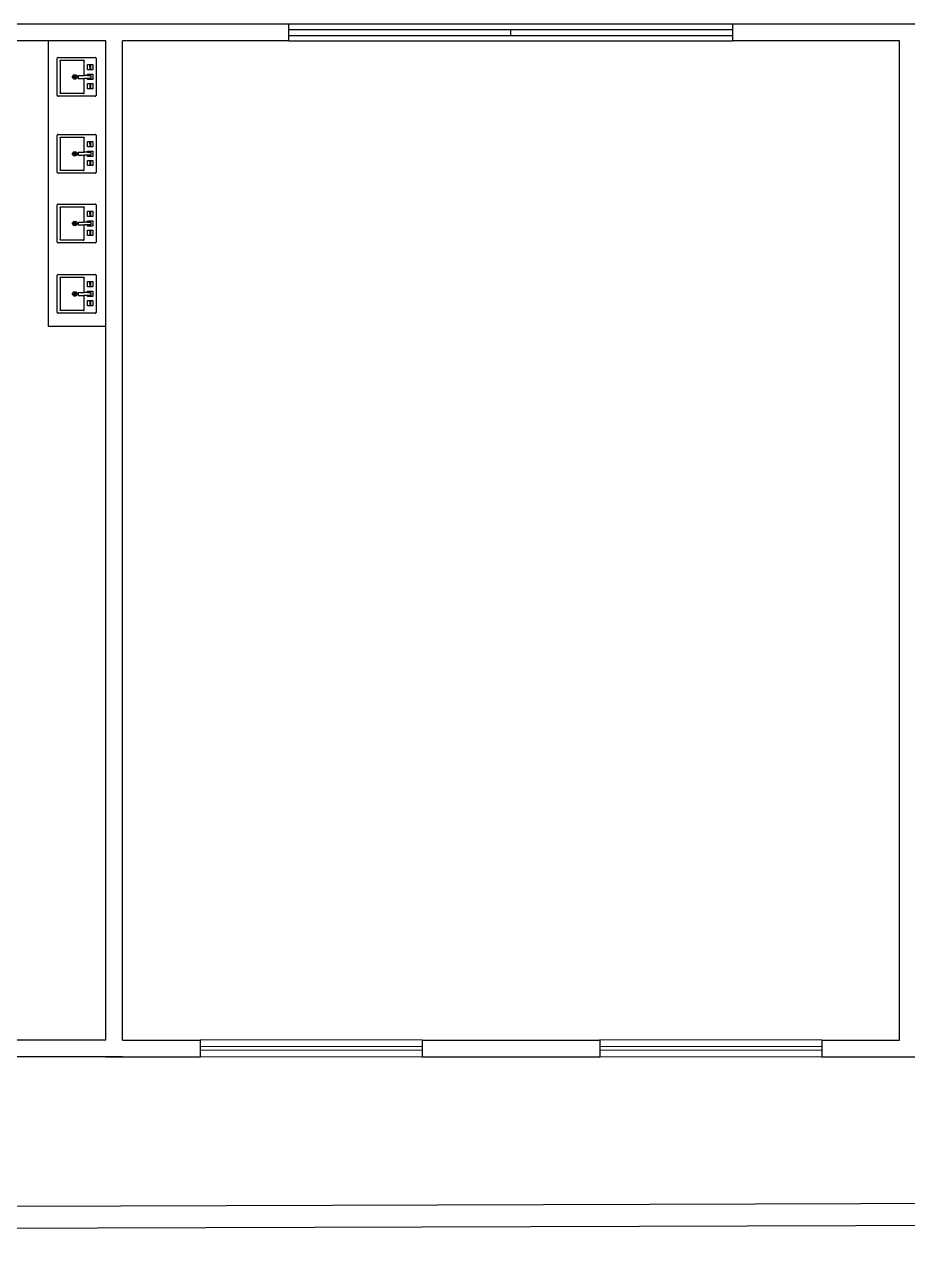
# Model space of a CAD drawing. Header units: centimetres. Extents: x 0 to 1084401, y -139216 to 99734.
# Drawn here: x 1053075 to 1053871, y 9713 to 10807 of the extents above; entities that cross this region are included whole.
import ezdxf

# ---------------------------------------------------------------- set-up
doc = ezdxf.new("R2010")
doc.units = ezdxf.units.CM
doc.header["$LTSCALE"] = 4
for name, color, linetype in [('0.1', 1, 'Continuous'), ('0.2', 2, 'Continuous'), ('0.6', 6, 'Continuous')]:
    doc.layers.add(name, color=color, linetype=linetype)

msp = doc.modelspace()

# ---------------------------------------------------------------- linework, layer by layer
at = {"layer": '0.1'}
for p, q in [((1053713.259, 10807.013), (1053313.259, 10807.013)), ((1053313.259, 10792.013), (1053713.259, 10792.013)), ((1053104.462, 10776.553), (1053104.434, 10776.349)), ((1053104.434, 10742.924), (1053104.434, 10776.349)), ((1053104.546, 10776.743), (1053104.462, 10776.553)), ((1053104.68, 10776.906), (1053104.546, 10776.743)), ((1053104.854, 10777.031), (1053104.68, 10776.906)), ((1053105.056, 10777.11), (1053104.854, 10777.031)), ((1053105.274, 10777.137), (1053105.056, 10777.11)), ((1053105.274, 10777.137), (1053138.594, 10777.137)), ((1053107.42, 10774.625), (1053107.623, 10774.704)), ((1053107.623, 10774.704), (1053107.84, 10774.73)), ((1053107.84, 10774.73), (1053127.86, 10774.73)), ((1053127.86, 10774.73), (1053128.078, 10774.704)), ((1053128.078, 10774.704), (1053128.28, 10774.625)), ((1053138.811, 10777.11), (1053138.594, 10777.137)), ((1053139.014, 10777.031), (1053138.811, 10777.11)), ((1053139.188, 10776.906), (1053139.014, 10777.031)), ((1053139.321, 10776.743), (1053139.188, 10776.906)), ((1053139.405, 10776.553), (1053139.321, 10776.743)), ((1053139.405, 10776.553), (1053139.434, 10776.349)), ((1053139.434, 10776.349), (1053139.434, 10742.924)), ((1053107, 10773.943), (1053107.029, 10774.147)), ((1053107, 10773.943), (1053107, 10745.33)), ((1053107.029, 10774.147), (1053107.113, 10774.337)), ((1053107.246, 10774.5), (1053107.113, 10774.337)), ((1053107.246, 10774.5), (1053107.42, 10774.625)), ((1053128.28, 10774.625), (1053128.454, 10774.5)), ((1053128.454, 10774.5), (1053128.588, 10774.337)), ((1053128.588, 10774.337), (1053128.672, 10774.147)), ((1053128.672, 10774.147), (1053128.7, 10773.943)), ((1053128.7, 10760.977), (1053128.7, 10773.943)), ((1053131.85, 10770.648), (1053136.459, 10770.648)), ((1053131.85, 10766.038), (1053131.85, 10770.648)), ((1053136.459, 10766.038), (1053131.85, 10766.038)), ((1053133.726, 10768.76), (1053133.728, 10769.882)), ((1053133.726, 10768.756), (1053133.726, 10768.76)), ((1053133.726, 10768.76), (1053133.728, 10766.804)), ((1053133.728, 10769.882), (1053133.744, 10769.942)), ((1053133.728, 10766.804), (1053133.744, 10766.744)), ((1053133.744, 10769.942), (1053133.765, 10769.999)), ((1053133.744, 10766.744), (1053133.765, 10766.687)), ((1053133.765, 10769.999), (1053133.79, 10770.053)), ((1053133.765, 10766.687), (1053133.79, 10766.633)), ((1053133.79, 10770.053), (1053133.819, 10770.103)), ((1053133.79, 10766.633), (1053133.819, 10766.583)), ((1053133.819, 10770.103), (1053133.852, 10770.148)), ((1053133.819, 10766.583), (1053133.852, 10766.538)), ((1053133.852, 10770.148), (1053133.889, 10770.189)), ((1053133.852, 10766.538), (1053133.889, 10766.497)), ((1053133.889, 10770.189), (1053133.928, 10770.224)), ((1053133.889, 10766.497), (1053133.928, 10766.462)), ((1053133.928, 10770.224), (1053133.971, 10770.253)), ((1053133.928, 10766.462), (1053133.971, 10766.433)), ((1053133.971, 10770.253), (1053134.015, 10770.276)), ((1053133.971, 10766.433), (1053134.015, 10766.41)), ((1053134.015, 10770.276), (1053134.06, 10770.293)), ((1053134.015, 10766.41), (1053134.06, 10766.393)), ((1053134.06, 10770.293), (1053134.107, 10770.303)), ((1053134.06, 10766.393), (1053134.107, 10766.383)), ((1053134.107, 10770.303), (1053134.155, 10770.306)), ((1053134.107, 10766.383), (1053134.155, 10766.38)), ((1053134.155, 10770.306), (1053134.202, 10770.303)), ((1053134.155, 10766.38), (1053134.202, 10766.383)), ((1053134.202, 10770.303), (1053134.249, 10770.293)), ((1053134.202, 10766.383), (1053134.249, 10766.393)), ((1053134.249, 10770.293), (1053134.294, 10770.276)), ((1053134.249, 10766.393), (1053134.294, 10766.41)), ((1053134.294, 10770.276), (1053134.339, 10770.253)), ((1053134.294, 10766.41), (1053134.339, 10766.433)), ((1053134.339, 10770.253), (1053134.381, 10770.224)), ((1053134.339, 10766.433), (1053134.381, 10766.462)), ((1053134.381, 10770.224), (1053134.42, 10770.189)), ((1053134.381, 10766.462), (1053134.42, 10766.497)), ((1053134.42, 10770.189), (1053134.457, 10770.148)), ((1053134.42, 10766.497), (1053134.457, 10766.538)), ((1053134.457, 10770.148), (1053134.49, 10770.103)), ((1053134.457, 10766.538), (1053134.49, 10766.583)), ((1053134.49, 10770.103), (1053134.519, 10770.053)), ((1053134.49, 10766.583), (1053134.519, 10766.633)), ((1053134.519, 10770.053), (1053134.544, 10769.999)), ((1053134.519, 10766.633), (1053134.544, 10766.687)), ((1053134.544, 10769.999), (1053134.565, 10769.942)), ((1053134.544, 10766.687), (1053134.565, 10766.744)), ((1053134.565, 10769.942), (1053134.581, 10769.882)), ((1053134.565, 10766.744), (1053134.581, 10766.804)), ((1053134.581, 10766.804), (1053134.581, 10769.882)), ((1053136.459, 10770.648), (1053136.459, 10766.038)), ((1053118.188, 10759.637), (1053118.26, 10760.149)), ((1053118.26, 10759.124), (1053118.188, 10759.637)), ((1053118.26, 10760.149), (1053118.471, 10760.627)), ((1053118.471, 10758.646), (1053118.26, 10759.124)), ((1053118.471, 10760.627), (1053118.807, 10761.037)), ((1053118.807, 10758.236), (1053118.471, 10758.646)), ((1053118.807, 10761.037), (1053119.244, 10761.352)), ((1053119.244, 10757.922), (1053118.807, 10758.236)), ((1053119.244, 10761.352), (1053119.754, 10761.55)), ((1053119.754, 10757.724), (1053119.244, 10757.922)), ((1053119.394, 10759.637), (1053119.425, 10759.856)), ((1053119.425, 10759.417), (1053119.394, 10759.637)), ((1053119.425, 10759.856), (1053119.516, 10760.061)), ((1053119.516, 10759.212), (1053119.425, 10759.417)), ((1053119.495, 10759.637), (1053119.522, 10759.832)), ((1053119.522, 10759.441), (1053119.495, 10759.637)), ((1053119.516, 10760.061), (1053119.66, 10760.237)), ((1053119.66, 10759.036), (1053119.516, 10759.212)), ((1053119.522, 10759.832), (1053119.603, 10760.014)), ((1053119.603, 10759.259), (1053119.522, 10759.441)), ((1053119.603, 10760.014), (1053119.731, 10760.171)), ((1053119.731, 10759.103), (1053119.603, 10759.259)), ((1053119.66, 10760.237), (1053119.847, 10760.372)), ((1053119.847, 10758.901), (1053119.66, 10759.036)), ((1053119.731, 10760.171), (1053119.898, 10760.291)), ((1053119.898, 10758.983), (1053119.731, 10759.103)), ((1053119.754, 10761.55), (1053120.3, 10761.617)), ((1053120.3, 10757.656), (1053119.754, 10757.724)), ((1053119.847, 10760.372), (1053120.066, 10760.457)), ((1053120.066, 10758.816), (1053119.847, 10758.901)), ((1053119.898, 10760.291), (1053120.092, 10760.366)), ((1053120.092, 10758.907), (1053119.898, 10758.983)), ((1053120.066, 10760.457), (1053120.3, 10760.486)), ((1053120.3, 10758.787), (1053120.066, 10758.816)), ((1053120.092, 10760.366), (1053120.3, 10760.392)), ((1053120.3, 10758.882), (1053120.092, 10758.907)), ((1053120.3, 10761.617), (1053120.847, 10761.55)), ((1053120.3, 10760.486), (1053120.535, 10760.457)), ((1053120.3, 10760.392), (1053120.509, 10760.366)), ((1053120.509, 10758.907), (1053120.3, 10758.882)), ((1053120.535, 10758.816), (1053120.3, 10758.787)), ((1053120.847, 10757.724), (1053120.3, 10757.656)), ((1053120.509, 10760.366), (1053120.703, 10760.291)), ((1053120.703, 10758.983), (1053120.509, 10758.907)), ((1053120.535, 10760.457), (1053120.753, 10760.372)), ((1053120.753, 10758.901), (1053120.535, 10758.816)), ((1053120.703, 10760.291), (1053120.87, 10760.171)), ((1053120.87, 10759.103), (1053120.703, 10758.983)), ((1053120.753, 10760.372), (1053120.941, 10760.237)), ((1053120.941, 10759.036), (1053120.753, 10758.901)), ((1053120.847, 10761.55), (1053121.357, 10761.352)), ((1053121.357, 10757.922), (1053120.847, 10757.724)), ((1053120.87, 10760.171), (1053120.998, 10760.014)), ((1053120.998, 10759.259), (1053120.87, 10759.103)), ((1053120.941, 10760.237), (1053121.085, 10760.061)), ((1053121.085, 10759.212), (1053120.941, 10759.036)), ((1053120.998, 10760.014), (1053121.078, 10759.832)), ((1053121.078, 10759.441), (1053120.998, 10759.259)), ((1053121.078, 10759.832), (1053121.106, 10759.637)), ((1053121.106, 10759.637), (1053121.078, 10759.441)), ((1053121.085, 10760.061), (1053121.175, 10759.856)), ((1053121.175, 10759.417), (1053121.085, 10759.212)), ((1053121.175, 10759.856), (1053121.206, 10759.637)), ((1053121.206, 10759.637), (1053121.175, 10759.417)), ((1053121.357, 10761.352), (1053121.794, 10761.037)), ((1053121.794, 10758.236), (1053121.357, 10757.922)), ((1053121.794, 10761.037), (1053122.13, 10760.627)), ((1053122.13, 10758.646), (1053121.794, 10758.236)), ((1053122.13, 10760.627), (1053122.341, 10760.149)), ((1053122.341, 10759.124), (1053122.13, 10758.646)), ((1053122.341, 10760.149), (1053122.413, 10759.637)), ((1053122.413, 10759.637), (1053122.341, 10759.124)), ((1053123.295, 10760.977), (1053123.295, 10758.296)), ((1053123.295, 10760.977), (1053128.7, 10760.977)), ((1053123.295, 10758.296), (1053128.7, 10758.296)), ((1053131.85, 10760.977), (1053128.7, 10760.977)), ((1053128.7, 10745.33), (1053128.7, 10758.296)), ((1053131.85, 10758.296), (1053128.7, 10758.296)), ((1053131.85, 10760.977), (1053131.85, 10761.942)), ((1053131.85, 10761.942), (1053136.459, 10761.942)), ((1053131.85, 10760.977), (1053134.581, 10760.977)), ((1053131.85, 10757.332), (1053131.85, 10758.296)), ((1053134.581, 10758.296), (1053131.85, 10758.296)), ((1053136.459, 10757.332), (1053131.85, 10757.332)), ((1053131.85, 10748.965), (1053131.85, 10753.575)), ((1053131.85, 10753.575), (1053136.459, 10753.575)), ((1053133.728, 10752.809), (1053133.726, 10751.678)), ((1053133.728, 10752.809), (1053133.744, 10752.869)), ((1053133.744, 10752.869), (1053133.765, 10752.926)), ((1053133.765, 10752.926), (1053133.79, 10752.98)), ((1053133.79, 10752.98), (1053133.819, 10753.03)), ((1053133.819, 10753.03), (1053133.852, 10753.075)), ((1053133.852, 10753.075), (1053133.889, 10753.116)), ((1053133.889, 10753.116), (1053133.928, 10753.151)), ((1053133.928, 10753.151), (1053133.971, 10753.18)), ((1053133.971, 10753.18), (1053134.015, 10753.203)), ((1053134.015, 10753.203), (1053134.06, 10753.22)), ((1053134.06, 10753.22), (1053134.107, 10753.23)), ((1053134.107, 10753.23), (1053134.155, 10753.233)), ((1053134.155, 10753.233), (1053134.202, 10753.23)), ((1053134.202, 10753.23), (1053134.249, 10753.22)), ((1053134.249, 10753.22), (1053134.294, 10753.203)), ((1053134.294, 10753.203), (1053134.339, 10753.18)), ((1053134.339, 10753.18), (1053134.381, 10753.151)), ((1053134.381, 10753.151), (1053134.42, 10753.116)), ((1053134.42, 10753.116), (1053134.457, 10753.075)), ((1053134.457, 10753.075), (1053134.49, 10753.03)), ((1053134.49, 10753.03), (1053134.519, 10752.98)), ((1053134.519, 10752.98), (1053134.544, 10752.926)), ((1053134.544, 10752.926), (1053134.565, 10752.869)), ((1053134.565, 10752.869), (1053134.581, 10752.809)), ((1053134.581, 10760.977), (1053134.581, 10758.296)), ((1053134.581, 10749.73), (1053134.581, 10752.809)), ((1053136.459, 10761.942), (1053136.459, 10757.332)), ((1053136.459, 10753.575), (1053136.459, 10748.965)), ((1053104.434, 10742.924), (1053104.462, 10742.72)), ((1053104.462, 10742.72), (1053104.546, 10742.53)), ((1053104.546, 10742.53), (1053104.68, 10742.367)), ((1053104.68, 10742.367), (1053104.854, 10742.242)), ((1053104.854, 10742.242), (1053105.056, 10742.163)), ((1053105.056, 10742.163), (1053105.274, 10742.137)), ((1053138.594, 10742.137), (1053105.274, 10742.137)), ((1053107.029, 10745.127), (1053107, 10745.33)), ((1053107.113, 10744.937), (1053107.029, 10745.127)), ((1053107.246, 10744.774), (1053107.113, 10744.937)), ((1053107.42, 10744.648), (1053107.246, 10744.774)), ((1053107.623, 10744.57), (1053107.42, 10744.648)), ((1053107.84, 10744.543), (1053107.623, 10744.57)), ((1053127.86, 10744.543), (1053107.84, 10744.543)), ((1053127.86, 10744.543), (1053128.078, 10744.57)), ((1053128.078, 10744.57), (1053128.28, 10744.648)), ((1053128.28, 10744.648), (1053128.454, 10744.774)), ((1053128.454, 10744.774), (1053128.588, 10744.937)), ((1053128.588, 10744.937), (1053128.672, 10745.127)), ((1053128.672, 10745.127), (1053128.7, 10745.33)), ((1053136.459, 10748.965), (1053131.85, 10748.965)), ((1053133.726, 10751.678), (1053133.726, 10751.681)), ((1053133.726, 10751.678), (1053133.728, 10749.73)), ((1053133.728, 10749.73), (1053133.744, 10749.671)), ((1053133.744, 10749.671), (1053133.765, 10749.614)), ((1053133.765, 10749.614), (1053133.79, 10749.56)), ((1053133.79, 10749.56), (1053133.819, 10749.51)), ((1053133.819, 10749.51), (1053133.852, 10749.464)), ((1053133.852, 10749.464), (1053133.889, 10749.424)), ((1053133.889, 10749.424), (1053133.928, 10749.389)), ((1053133.928, 10749.389), (1053133.971, 10749.36)), ((1053133.971, 10749.36), (1053134.015, 10749.337)), ((1053134.015, 10749.337), (1053134.06, 10749.32)), ((1053134.06, 10749.32), (1053134.107, 10749.31)), ((1053134.107, 10749.31), (1053134.155, 10749.306)), ((1053134.155, 10749.306), (1053134.202, 10749.31)), ((1053134.202, 10749.31), (1053134.249, 10749.32)), ((1053134.249, 10749.32), (1053134.294, 10749.337)), ((1053134.294, 10749.337), (1053134.339, 10749.36)), ((1053134.339, 10749.36), (1053134.381, 10749.389)), ((1053134.381, 10749.389), (1053134.42, 10749.424)), ((1053134.42, 10749.424), (1053134.457, 10749.464)), ((1053134.457, 10749.464), (1053134.49, 10749.51)), ((1053134.49, 10749.51), (1053134.519, 10749.56)), ((1053134.519, 10749.56), (1053134.544, 10749.614)), ((1053134.544, 10749.614), (1053134.565, 10749.671)), ((1053134.565, 10749.671), (1053134.581, 10749.73)), ((1053138.594, 10742.137), (1053138.811, 10742.163)), ((1053138.811, 10742.163), (1053139.014, 10742.242)), ((1053139.014, 10742.242), (1053139.188, 10742.367)), ((1053139.188, 10742.367), (1053139.321, 10742.53)), ((1053139.321, 10742.53), (1053139.405, 10742.72)), ((1053139.405, 10742.72), (1053139.434, 10742.924)), ((1053104.462, 10707.281), (1053104.434, 10707.077)), ((1053104.434, 10673.652), (1053104.434, 10707.077)), ((1053104.546, 10707.471), (1053104.462, 10707.281)), ((1053104.68, 10707.634), (1053104.546, 10707.471)), ((1053104.854, 10707.759), (1053104.68, 10707.634)), ((1053105.056, 10707.838), (1053104.854, 10707.759)), ((1053105.274, 10707.865), (1053105.056, 10707.838)), ((1053105.274, 10707.865), (1053138.594, 10707.865)), ((1053107, 10704.671), (1053107.029, 10704.875)), ((1053107, 10704.671), (1053107, 10676.059)), ((1053107.029, 10704.875), (1053107.113, 10705.065)), ((1053107.246, 10705.228), (1053107.113, 10705.065)), ((1053107.246, 10705.228), (1053107.42, 10705.353)), ((1053107.42, 10705.353), (1053107.623, 10705.432)), ((1053107.623, 10705.432), (1053107.84, 10705.459)), ((1053107.84, 10705.459), (1053127.86, 10705.459)), ((1053127.86, 10705.459), (1053128.078, 10705.432)), ((1053128.078, 10705.432), (1053128.28, 10705.353)), ((1053128.28, 10705.353), (1053128.454, 10705.228)), ((1053128.454, 10705.228), (1053128.588, 10705.065)), ((1053128.588, 10705.065), (1053128.672, 10704.875)), ((1053128.672, 10704.875), (1053128.7, 10704.671)), ((1053128.7, 10691.706), (1053128.7, 10704.671)), ((1053131.85, 10701.376), (1053136.459, 10701.376)), ((1053131.85, 10696.766), (1053131.85, 10701.376)), ((1053133.726, 10699.489), (1053133.728, 10700.611)), ((1053133.726, 10699.484), (1053133.726, 10699.489)), ((1053133.726, 10699.489), (1053133.728, 10697.532)), ((1053133.728, 10700.611), (1053133.744, 10700.67)), ((1053133.744, 10700.67), (1053133.765, 10700.728)), ((1053133.765, 10700.728), (1053133.79, 10700.781)), ((1053133.79, 10700.781), (1053133.819, 10700.831)), ((1053133.819, 10700.831), (1053133.852, 10700.877)), ((1053133.852, 10700.877), (1053133.889, 10700.917)), ((1053133.889, 10700.917), (1053133.928, 10700.952)), ((1053133.928, 10700.952), (1053133.971, 10700.981)), ((1053133.971, 10700.981), (1053134.015, 10701.005)), ((1053134.015, 10701.005), (1053134.06, 10701.021)), ((1053134.06, 10701.021), (1053134.107, 10701.031)), ((1053134.107, 10701.031), (1053134.155, 10701.035)), ((1053134.155, 10701.035), (1053134.202, 10701.031)), ((1053134.202, 10701.031), (1053134.249, 10701.021)), ((1053134.249, 10701.021), (1053134.294, 10701.005)), ((1053134.294, 10701.005), (1053134.339, 10700.981)), ((1053134.339, 10700.981), (1053134.381, 10700.952)), ((1053134.381, 10700.952), (1053134.42, 10700.917)), ((1053134.42, 10700.917), (1053134.457, 10700.877)), ((1053134.457, 10700.877), (1053134.49, 10700.831)), ((1053134.49, 10700.831), (1053134.519, 10700.781)), ((1053134.519, 10700.781), (1053134.544, 10700.728)), ((1053134.544, 10700.728), (1053134.565, 10700.67)), ((1053134.565, 10700.67), (1053134.581, 10700.611)), ((1053134.581, 10697.532), (1053134.581, 10700.611)), ((1053136.459, 10701.376), (1053136.459, 10696.766)), ((1053138.811, 10707.838), (1053138.594, 10707.865)), ((1053139.014, 10707.759), (1053138.811, 10707.838)), ((1053139.188, 10707.634), (1053139.014, 10707.759)), ((1053139.321, 10707.471), (1053139.188, 10707.634)), ((1053139.405, 10707.281), (1053139.321, 10707.471)), ((1053139.405, 10707.281), (1053139.434, 10707.077)), ((1053139.434, 10707.077), (1053139.434, 10673.652)), ((1053118.188, 10690.365), (1053118.26, 10690.877)), ((1053118.26, 10689.852), (1053118.188, 10690.365)), ((1053118.26, 10690.877), (1053118.471, 10691.355)), ((1053118.471, 10689.375), (1053118.26, 10689.852)), ((1053118.471, 10691.355), (1053118.807, 10691.765)), ((1053118.807, 10688.965), (1053118.471, 10689.375)), ((1053118.807, 10691.765), (1053119.244, 10692.08)), ((1053119.244, 10688.65), (1053118.807, 10688.965)), ((1053119.244, 10692.08), (1053119.754, 10692.278)), ((1053119.754, 10688.452), (1053119.244, 10688.65)), ((1053119.394, 10690.365), (1053119.425, 10690.585)), ((1053119.425, 10690.145), (1053119.394, 10690.365)), ((1053119.425, 10690.585), (1053119.516, 10690.79)), ((1053119.516, 10689.94), (1053119.425, 10690.145)), ((1053119.495, 10690.365), (1053119.522, 10690.56)), ((1053119.522, 10690.169), (1053119.495, 10690.365)), ((1053119.516, 10690.79), (1053119.66, 10690.965)), ((1053119.66, 10689.764), (1053119.516, 10689.94)), ((1053119.522, 10690.56), (1053119.603, 10690.742)), ((1053119.603, 10689.987), (1053119.522, 10690.169)), ((1053119.603, 10690.742), (1053119.731, 10690.899)), ((1053119.731, 10689.831), (1053119.603, 10689.987)), ((1053119.66, 10690.965), (1053119.847, 10691.1)), ((1053119.847, 10689.629), (1053119.66, 10689.764)), ((1053119.731, 10690.899), (1053119.898, 10691.019)), ((1053119.898, 10689.711), (1053119.731, 10689.831)), ((1053119.754, 10692.278), (1053120.3, 10692.345)), ((1053120.3, 10688.384), (1053119.754, 10688.452)), ((1053119.847, 10691.1), (1053120.066, 10691.185)), ((1053120.066, 10689.545), (1053119.847, 10689.629)), ((1053119.898, 10691.019), (1053120.092, 10691.094)), ((1053120.092, 10689.636), (1053119.898, 10689.711)), ((1053120.066, 10691.185), (1053120.3, 10691.214)), ((1053120.3, 10689.516), (1053120.066, 10689.545)), ((1053120.092, 10691.094), (1053120.3, 10691.12)), ((1053120.3, 10689.61), (1053120.092, 10689.636)), ((1053120.3, 10692.345), (1053120.847, 10692.278)), ((1053120.3, 10691.214), (1053120.535, 10691.185)), ((1053120.3, 10691.12), (1053120.509, 10691.094)), ((1053120.509, 10689.636), (1053120.3, 10689.61)), ((1053120.535, 10689.545), (1053120.3, 10689.516)), ((1053120.847, 10688.452), (1053120.3, 10688.384)), ((1053120.509, 10691.094), (1053120.703, 10691.019)), ((1053120.703, 10689.711), (1053120.509, 10689.636)), ((1053120.535, 10691.185), (1053120.753, 10691.1)), ((1053120.753, 10689.629), (1053120.535, 10689.545)), ((1053120.703, 10691.019), (1053120.87, 10690.899)), ((1053120.87, 10689.831), (1053120.703, 10689.711)), ((1053120.753, 10691.1), (1053120.941, 10690.965)), ((1053120.941, 10689.764), (1053120.753, 10689.629)), ((1053120.847, 10692.278), (1053121.357, 10692.08)), ((1053121.357, 10688.65), (1053120.847, 10688.452)), ((1053120.87, 10690.899), (1053120.998, 10690.742)), ((1053120.998, 10689.987), (1053120.87, 10689.831)), ((1053120.941, 10690.965), (1053121.085, 10690.79)), ((1053121.085, 10689.94), (1053120.941, 10689.764)), ((1053120.998, 10690.742), (1053121.078, 10690.56)), ((1053121.078, 10690.169), (1053120.998, 10689.987)), ((1053121.078, 10690.56), (1053121.106, 10690.365)), ((1053121.106, 10690.365), (1053121.078, 10690.169)), ((1053121.085, 10690.79), (1053121.175, 10690.585)), ((1053121.175, 10690.145), (1053121.085, 10689.94)), ((1053121.175, 10690.585), (1053121.206, 10690.365)), ((1053121.206, 10690.365), (1053121.175, 10690.145)), ((1053121.357, 10692.08), (1053121.794, 10691.765)), ((1053121.794, 10688.965), (1053121.357, 10688.65)), ((1053121.794, 10691.765), (1053122.13, 10691.355)), ((1053122.13, 10689.375), (1053121.794, 10688.965)), ((1053122.13, 10691.355), (1053122.341, 10690.877)), ((1053122.341, 10689.852), (1053122.13, 10689.375)), ((1053122.341, 10690.877), (1053122.413, 10690.365)), ((1053122.413, 10690.365), (1053122.341, 10689.852)), ((1053123.295, 10691.706), (1053123.295, 10689.024)), ((1053123.295, 10691.706), (1053128.7, 10691.706)), ((1053123.295, 10689.024), (1053128.7, 10689.024)), ((1053131.85, 10691.706), (1053128.7, 10691.706)), ((1053128.7, 10676.059), (1053128.7, 10689.024)), ((1053131.85, 10689.024), (1053128.7, 10689.024)), ((1053136.459, 10696.766), (1053131.85, 10696.766)), ((1053131.85, 10691.706), (1053131.85, 10692.67)), ((1053131.85, 10692.67), (1053136.459, 10692.67)), ((1053131.85, 10691.706), (1053134.581, 10691.706)), ((1053131.85, 10688.06), (1053131.85, 10689.024)), ((1053134.581, 10689.024), (1053131.85, 10689.024)), ((1053136.459, 10688.06), (1053131.85, 10688.06)), ((1053133.728, 10697.532), (1053133.744, 10697.472)), ((1053133.744, 10697.472), (1053133.765, 10697.415)), ((1053133.765, 10697.415), (1053133.79, 10697.361)), ((1053133.79, 10697.361), (1053133.819, 10697.311)), ((1053133.819, 10697.311), (1053133.852, 10697.266)), ((1053133.852, 10697.266), (1053133.889, 10697.225)), ((1053133.889, 10697.225), (1053133.928, 10697.19)), ((1053133.928, 10697.19), (1053133.971, 10697.161)), ((1053133.971, 10697.161), (1053134.015, 10697.138)), ((1053134.015, 10697.138), (1053134.06, 10697.121)), ((1053134.06, 10697.121), (1053134.107, 10697.111)), ((1053134.107, 10697.111), (1053134.155, 10697.108)), ((1053134.155, 10697.108), (1053134.202, 10697.111)), ((1053134.202, 10697.111), (1053134.249, 10697.121)), ((1053134.249, 10697.121), (1053134.294, 10697.138)), ((1053134.294, 10697.138), (1053134.339, 10697.161)), ((1053134.339, 10697.161), (1053134.381, 10697.19)), ((1053134.381, 10697.19), (1053134.42, 10697.225)), ((1053134.42, 10697.225), (1053134.457, 10697.266)), ((1053134.457, 10697.266), (1053134.49, 10697.311)), ((1053134.49, 10697.311), (1053134.519, 10697.361)), ((1053134.519, 10697.361), (1053134.544, 10697.415)), ((1053134.544, 10697.415), (1053134.565, 10697.472)), ((1053134.565, 10697.472), (1053134.581, 10697.532)), ((1053134.581, 10691.706), (1053134.581, 10689.024)), ((1053136.459, 10692.67), (1053136.459, 10688.06)), ((1053131.85, 10679.693), (1053131.85, 10684.303)), ((1053131.85, 10684.303), (1053136.459, 10684.303)), ((1053136.459, 10679.693), (1053131.85, 10679.693)), ((1053133.728, 10683.538), (1053133.726, 10682.406)), ((1053133.726, 10682.406), (1053133.726, 10682.409)), ((1053133.726, 10682.406), (1053133.728, 10680.459)), ((1053133.728, 10683.538), (1053133.744, 10683.597)), ((1053133.728, 10680.459), (1053133.744, 10680.399)), ((1053133.744, 10683.597), (1053133.765, 10683.654)), ((1053133.744, 10680.399), (1053133.765, 10680.342)), ((1053133.765, 10683.654), (1053133.79, 10683.708)), ((1053133.765, 10680.342), (1053133.79, 10680.288)), ((1053133.79, 10683.708), (1053133.819, 10683.758)), ((1053133.79, 10680.288), (1053133.819, 10680.238)), ((1053133.819, 10683.758), (1053133.852, 10683.803)), ((1053133.819, 10680.238), (1053133.852, 10680.193)), ((1053133.852, 10683.803), (1053133.889, 10683.844)), ((1053133.852, 10680.193), (1053133.889, 10680.152)), ((1053133.889, 10683.844), (1053133.928, 10683.879)), ((1053133.889, 10680.152), (1053133.928, 10680.117)), ((1053133.928, 10683.879), (1053133.971, 10683.908)), ((1053133.928, 10680.117), (1053133.971, 10680.088)), ((1053133.971, 10683.908), (1053134.015, 10683.931)), ((1053133.971, 10680.088), (1053134.015, 10680.065)), ((1053134.015, 10683.931), (1053134.06, 10683.948)), ((1053134.015, 10680.065), (1053134.06, 10680.048)), ((1053134.06, 10683.948), (1053134.107, 10683.958)), ((1053134.06, 10680.048), (1053134.107, 10680.038)), ((1053134.107, 10683.958), (1053134.155, 10683.962)), ((1053134.107, 10680.038), (1053134.155, 10680.035)), ((1053134.155, 10683.962), (1053134.202, 10683.958)), ((1053134.155, 10680.035), (1053134.202, 10680.038)), ((1053134.202, 10683.958), (1053134.249, 10683.948)), ((1053134.202, 10680.038), (1053134.249, 10680.048)), ((1053134.249, 10683.948), (1053134.294, 10683.931)), ((1053134.249, 10680.048), (1053134.294, 10680.065)), ((1053134.294, 10683.931), (1053134.339, 10683.908)), ((1053134.294, 10680.065), (1053134.339, 10680.088)), ((1053134.339, 10683.908), (1053134.381, 10683.879)), ((1053134.339, 10680.088), (1053134.381, 10680.117)), ((1053134.381, 10683.879), (1053134.42, 10683.844)), ((1053134.381, 10680.117), (1053134.42, 10680.152)), ((1053134.42, 10683.844), (1053134.457, 10683.803)), ((1053134.42, 10680.152), (1053134.457, 10680.193)), ((1053134.457, 10683.803), (1053134.49, 10683.758)), ((1053134.457, 10680.193), (1053134.49, 10680.238)), ((1053134.49, 10683.758), (1053134.519, 10683.708)), ((1053134.49, 10680.238), (1053134.519, 10680.288)), ((1053134.519, 10683.708), (1053134.544, 10683.654)), ((1053134.519, 10680.288), (1053134.544, 10680.342)), ((1053134.544, 10683.654), (1053134.565, 10683.597)), ((1053134.544, 10680.342), (1053134.565, 10680.399)), ((1053134.565, 10683.597), (1053134.581, 10683.538)), ((1053134.565, 10680.399), (1053134.581, 10680.459)), ((1053134.581, 10680.459), (1053134.581, 10683.538)), ((1053136.459, 10684.303), (1053136.459, 10679.693)), ((1053104.434, 10673.652), (1053104.462, 10673.449)), ((1053104.462, 10673.449), (1053104.546, 10673.259)), ((1053104.546, 10673.259), (1053104.68, 10673.096)), ((1053104.68, 10673.096), (1053104.854, 10672.97)), ((1053104.854, 10672.97), (1053105.056, 10672.892)), ((1053105.056, 10672.892), (1053105.274, 10672.865)), ((1053138.594, 10672.865), (1053105.274, 10672.865)), ((1053107.029, 10675.855), (1053107, 10676.059)), ((1053107.113, 10675.665), (1053107.029, 10675.855)), ((1053107.246, 10675.502), (1053107.113, 10675.665)), ((1053107.42, 10675.377), (1053107.246, 10675.502)), ((1053107.623, 10675.298), (1053107.42, 10675.377)), ((1053107.84, 10675.271), (1053107.623, 10675.298)), ((1053127.86, 10675.271), (1053107.84, 10675.271)), ((1053127.86, 10675.271), (1053128.078, 10675.298)), ((1053128.078, 10675.298), (1053128.28, 10675.377)), ((1053128.28, 10675.377), (1053128.454, 10675.502)), ((1053128.454, 10675.502), (1053128.588, 10675.665)), ((1053128.588, 10675.665), (1053128.672, 10675.855)), ((1053128.672, 10675.855), (1053128.7, 10676.059)), ((1053138.594, 10672.865), (1053138.811, 10672.892)), ((1053138.811, 10672.892), (1053139.014, 10672.97)), ((1053139.014, 10672.97), (1053139.188, 10673.096)), ((1053139.188, 10673.096), (1053139.321, 10673.259)), ((1053139.321, 10673.259), (1053139.405, 10673.449)), ((1053139.405, 10673.449), (1053139.434, 10673.652)), ((1053104.462, 10644.501), (1053104.434, 10644.297)), ((1053104.434, 10610.872), (1053104.434, 10644.297)), ((1053104.546, 10644.691), (1053104.462, 10644.501)), ((1053104.68, 10644.854), (1053104.546, 10644.691)), ((1053104.854, 10644.979), (1053104.68, 10644.854)), ((1053105.056, 10645.058), (1053104.854, 10644.979)), ((1053105.274, 10645.085), (1053105.056, 10645.058)), ((1053105.274, 10645.085), (1053138.594, 10645.085)), ((1053138.811, 10645.058), (1053138.594, 10645.085)), ((1053139.014, 10644.979), (1053138.811, 10645.058)), ((1053139.188, 10644.854), (1053139.014, 10644.979)), ((1053139.321, 10644.691), (1053139.188, 10644.854)), ((1053139.405, 10644.501), (1053139.321, 10644.691)), ((1053139.405, 10644.501), (1053139.434, 10644.297)), ((1053139.434, 10644.297), (1053139.434, 10610.872)), ((1053107, 10641.891), (1053107.029, 10642.095)), ((1053107, 10641.891), (1053107, 10613.278)), ((1053107.029, 10642.095), (1053107.113, 10642.285)), ((1053107.246, 10642.448), (1053107.113, 10642.285)), ((1053107.246, 10642.448), (1053107.42, 10642.573)), ((1053107.42, 10642.573), (1053107.623, 10642.651)), ((1053107.623, 10642.651), (1053107.84, 10642.678)), ((1053107.84, 10642.678), (1053127.86, 10642.678)), ((1053127.86, 10642.678), (1053128.078, 10642.651)), ((1053128.078, 10642.651), (1053128.28, 10642.573)), ((1053128.28, 10642.573), (1053128.454, 10642.448)), ((1053128.454, 10642.448), (1053128.588, 10642.285)), ((1053128.588, 10642.285), (1053128.672, 10642.095)), ((1053128.672, 10642.095), (1053128.7, 10641.891)), ((1053128.7, 10628.925), (1053128.7, 10641.891)), ((1053131.85, 10638.596), (1053136.459, 10638.596)), ((1053131.85, 10633.986), (1053131.85, 10638.596)), ((1053136.459, 10633.986), (1053131.85, 10633.986)), ((1053133.726, 10636.708), (1053133.728, 10637.83)), ((1053133.726, 10636.704), (1053133.726, 10636.708)), ((1053133.726, 10636.708), (1053133.728, 10634.751)), ((1053133.728, 10637.83), (1053133.744, 10637.89)), ((1053133.728, 10634.751), (1053133.744, 10634.692)), ((1053133.744, 10637.89), (1053133.765, 10637.947)), ((1053133.744, 10634.692), (1053133.765, 10634.635)), ((1053133.765, 10637.947), (1053133.79, 10638.001)), ((1053133.765, 10634.635), (1053133.79, 10634.581)), ((1053133.79, 10638.001), (1053133.819, 10638.051)), ((1053133.79, 10634.581), (1053133.819, 10634.531)), ((1053133.819, 10638.051), (1053133.852, 10638.096)), ((1053133.819, 10634.531), (1053133.852, 10634.485)), ((1053133.852, 10638.096), (1053133.889, 10638.137)), ((1053133.852, 10634.485), (1053133.889, 10634.445)), ((1053133.889, 10638.137), (1053133.928, 10638.172)), ((1053133.889, 10634.445), (1053133.928, 10634.41)), ((1053133.928, 10638.172), (1053133.971, 10638.201)), ((1053133.928, 10634.41), (1053133.971, 10634.381)), ((1053133.971, 10638.201), (1053134.015, 10638.224)), ((1053133.971, 10634.381), (1053134.015, 10634.358)), ((1053134.015, 10638.224), (1053134.06, 10638.241)), ((1053134.015, 10634.358), (1053134.06, 10634.341)), ((1053134.06, 10638.241), (1053134.107, 10638.251)), ((1053134.06, 10634.341), (1053134.107, 10634.331)), ((1053134.107, 10638.251), (1053134.155, 10638.254)), ((1053134.107, 10634.331), (1053134.155, 10634.327)), ((1053134.155, 10638.254), (1053134.202, 10638.251)), ((1053134.155, 10634.327), (1053134.202, 10634.331)), ((1053134.202, 10638.251), (1053134.249, 10638.241)), ((1053134.202, 10634.331), (1053134.249, 10634.341)), ((1053134.249, 10638.241), (1053134.294, 10638.224)), ((1053134.249, 10634.341), (1053134.294, 10634.358)), ((1053134.294, 10638.224), (1053134.339, 10638.201)), ((1053134.294, 10634.358), (1053134.339, 10634.381)), ((1053134.339, 10638.201), (1053134.381, 10638.172)), ((1053134.339, 10634.381), (1053134.381, 10634.41)), ((1053134.381, 10638.172), (1053134.42, 10638.137)), ((1053134.381, 10634.41), (1053134.42, 10634.445)), ((1053134.42, 10638.137), (1053134.457, 10638.096)), ((1053134.42, 10634.445), (1053134.457, 10634.485)), ((1053134.457, 10638.096), (1053134.49, 10638.051)), ((1053134.457, 10634.485), (1053134.49, 10634.531)), ((1053134.49, 10638.051), (1053134.519, 10638.001)), ((1053134.49, 10634.531), (1053134.519, 10634.581)), ((1053134.519, 10638.001), (1053134.544, 10637.947)), ((1053134.519, 10634.581), (1053134.544, 10634.635)), ((1053134.544, 10637.947), (1053134.565, 10637.89)), ((1053134.544, 10634.635), (1053134.565, 10634.692)), ((1053134.565, 10637.89), (1053134.581, 10637.83)), ((1053134.565, 10634.692), (1053134.581, 10634.751)), ((1053134.581, 10634.751), (1053134.581, 10637.83)), ((1053136.459, 10638.596), (1053136.459, 10633.986)), ((1053118.188, 10627.585), (1053118.26, 10628.097)), ((1053118.26, 10627.072), (1053118.188, 10627.585)), ((1053118.26, 10628.097), (1053118.471, 10628.575)), ((1053118.471, 10626.594), (1053118.26, 10627.072)), ((1053118.471, 10628.575), (1053118.807, 10628.985)), ((1053118.807, 10626.184), (1053118.471, 10626.594)), ((1053118.807, 10628.985), (1053119.244, 10629.3)), ((1053119.244, 10625.869), (1053118.807, 10626.184)), ((1053119.244, 10629.3), (1053119.754, 10629.497)), ((1053119.754, 10625.672), (1053119.244, 10625.869)), ((1053119.394, 10627.585), (1053119.425, 10627.804)), ((1053119.425, 10627.365), (1053119.394, 10627.585)), ((1053119.425, 10627.804), (1053119.516, 10628.009)), ((1053119.516, 10627.16), (1053119.425, 10627.365)), ((1053119.495, 10627.585), (1053119.522, 10627.78)), ((1053119.522, 10627.389), (1053119.495, 10627.585)), ((1053119.516, 10628.009), (1053119.66, 10628.185)), ((1053119.66, 10626.984), (1053119.516, 10627.16)), ((1053119.522, 10627.78), (1053119.603, 10627.962)), ((1053119.603, 10627.207), (1053119.522, 10627.389)), ((1053119.603, 10627.962), (1053119.731, 10628.118)), ((1053119.731, 10627.051), (1053119.603, 10627.207)), ((1053119.66, 10628.185), (1053119.847, 10628.32)), ((1053119.847, 10626.849), (1053119.66, 10626.984)), ((1053119.731, 10628.118), (1053119.898, 10628.238)), ((1053119.898, 10626.931), (1053119.731, 10627.051)), ((1053119.754, 10629.497), (1053120.3, 10629.565)), ((1053120.3, 10625.604), (1053119.754, 10625.672)), ((1053119.847, 10628.32), (1053120.066, 10628.405)), ((1053120.066, 10626.764), (1053119.847, 10626.849)), ((1053119.898, 10628.238), (1053120.092, 10628.314)), ((1053120.092, 10626.855), (1053119.898, 10626.931)), ((1053120.066, 10628.405), (1053120.3, 10628.434)), ((1053120.3, 10626.735), (1053120.066, 10626.764)), ((1053120.092, 10628.314), (1053120.3, 10628.34)), ((1053120.3, 10626.829), (1053120.092, 10626.855)), ((1053120.3, 10629.565), (1053120.847, 10629.497)), ((1053120.3, 10628.434), (1053120.535, 10628.405)), ((1053120.3, 10628.34), (1053120.509, 10628.314)), ((1053120.509, 10626.855), (1053120.3, 10626.829)), ((1053120.535, 10626.764), (1053120.3, 10626.735)), ((1053120.847, 10625.672), (1053120.3, 10625.604)), ((1053120.509, 10628.314), (1053120.703, 10628.238)), ((1053120.703, 10626.931), (1053120.509, 10626.855)), ((1053120.535, 10628.405), (1053120.753, 10628.32)), ((1053120.753, 10626.849), (1053120.535, 10626.764)), ((1053120.703, 10628.238), (1053120.87, 10628.118)), ((1053120.87, 10627.051), (1053120.703, 10626.931)), ((1053120.753, 10628.32), (1053120.941, 10628.185)), ((1053120.941, 10626.984), (1053120.753, 10626.849)), ((1053120.847, 10629.497), (1053121.357, 10629.3)), ((1053121.357, 10625.869), (1053120.847, 10625.672)), ((1053120.87, 10628.118), (1053120.998, 10627.962)), ((1053120.998, 10627.207), (1053120.87, 10627.051)), ((1053120.941, 10628.185), (1053121.085, 10628.009)), ((1053121.085, 10627.16), (1053120.941, 10626.984)), ((1053120.998, 10627.962), (1053121.078, 10627.78)), ((1053121.078, 10627.389), (1053120.998, 10627.207)), ((1053121.078, 10627.78), (1053121.106, 10627.585)), ((1053121.106, 10627.585), (1053121.078, 10627.389)), ((1053121.085, 10628.009), (1053121.175, 10627.804)), ((1053121.175, 10627.365), (1053121.085, 10627.16)), ((1053121.175, 10627.804), (1053121.206, 10627.585)), ((1053121.206, 10627.585), (1053121.175, 10627.365)), ((1053121.357, 10629.3), (1053121.794, 10628.985)), ((1053121.794, 10626.184), (1053121.357, 10625.869)), ((1053121.794, 10628.985), (1053122.13, 10628.575)), ((1053122.13, 10626.594), (1053121.794, 10626.184)), ((1053122.13, 10628.575), (1053122.341, 10628.097)), ((1053122.341, 10627.072), (1053122.13, 10626.594)), ((1053122.341, 10628.097), (1053122.413, 10627.585)), ((1053122.413, 10627.585), (1053122.341, 10627.072)), ((1053123.295, 10628.925), (1053123.295, 10626.244)), ((1053123.295, 10628.925), (1053128.7, 10628.925)), ((1053123.295, 10626.244), (1053128.7, 10626.244)), ((1053131.85, 10628.925), (1053128.7, 10628.925)), ((1053128.7, 10613.278), (1053128.7, 10626.244)), ((1053131.85, 10626.244), (1053128.7, 10626.244)), ((1053131.85, 10628.925), (1053131.85, 10629.889)), ((1053131.85, 10629.889), (1053136.459, 10629.889)), ((1053131.85, 10628.925), (1053134.581, 10628.925)), ((1053131.85, 10625.28), (1053131.85, 10626.244)), ((1053134.581, 10626.244), (1053131.85, 10626.244)), ((1053136.459, 10625.28), (1053131.85, 10625.28)), ((1053131.85, 10616.913), (1053131.85, 10621.523)), ((1053131.85, 10621.523), (1053136.459, 10621.523)), ((1053134.581, 10628.925), (1053134.581, 10626.244)), ((1053136.459, 10629.889), (1053136.459, 10625.28)), ((1053136.459, 10621.523), (1053136.459, 10616.913)), ((1053104.434, 10610.872), (1053104.462, 10610.668)), ((1053104.462, 10610.668), (1053104.546, 10610.478)), ((1053107.029, 10613.074), (1053107, 10613.278)), ((1053107.113, 10612.885), (1053107.029, 10613.074)), ((1053107.246, 10612.721), (1053107.113, 10612.885)), ((1053107.42, 10612.596), (1053107.246, 10612.721)), ((1053107.623, 10612.518), (1053107.42, 10612.596)), ((1053107.84, 10612.491), (1053107.623, 10612.518)), ((1053127.86, 10612.491), (1053107.84, 10612.491)), ((1053127.86, 10612.491), (1053128.078, 10612.518)), ((1053128.078, 10612.518), (1053128.28, 10612.596)), ((1053128.28, 10612.596), (1053128.454, 10612.721)), ((1053128.454, 10612.721), (1053128.588, 10612.885)), ((1053128.588, 10612.885), (1053128.672, 10613.074)), ((1053128.672, 10613.074), (1053128.7, 10613.278)), ((1053136.459, 10616.913), (1053131.85, 10616.913)), ((1053133.728, 10620.757), (1053133.726, 10619.626)), ((1053133.726, 10619.626), (1053133.726, 10619.629)), ((1053133.726, 10619.626), (1053133.728, 10617.678)), ((1053133.728, 10620.757), (1053133.744, 10620.817)), ((1053133.728, 10617.678), (1053133.744, 10617.619)), ((1053133.744, 10620.817), (1053133.765, 10620.874)), ((1053133.744, 10617.619), (1053133.765, 10617.561)), ((1053133.765, 10620.874), (1053133.79, 10620.928)), ((1053133.765, 10617.561), (1053133.79, 10617.508)), ((1053133.79, 10620.928), (1053133.819, 10620.978)), ((1053133.79, 10617.508), (1053133.819, 10617.458)), ((1053133.819, 10620.978), (1053133.852, 10621.023)), ((1053133.819, 10617.458), (1053133.852, 10617.412)), ((1053133.852, 10621.023), (1053133.889, 10621.064)), ((1053133.852, 10617.412), (1053133.889, 10617.372)), ((1053133.889, 10621.064), (1053133.928, 10621.099)), ((1053133.889, 10617.372), (1053133.928, 10617.337)), ((1053133.928, 10621.099), (1053133.971, 10621.128)), ((1053133.928, 10617.337), (1053133.971, 10617.308)), ((1053133.971, 10621.128), (1053134.015, 10621.151)), ((1053133.971, 10617.308), (1053134.015, 10617.284)), ((1053134.015, 10621.151), (1053134.06, 10621.168)), ((1053134.015, 10617.284), (1053134.06, 10617.268)), ((1053134.06, 10621.168), (1053134.107, 10621.178)), ((1053134.06, 10617.268), (1053134.107, 10617.258)), ((1053134.107, 10621.178), (1053134.155, 10621.181)), ((1053134.107, 10617.258), (1053134.155, 10617.254)), ((1053134.155, 10621.181), (1053134.202, 10621.178)), ((1053134.155, 10617.254), (1053134.202, 10617.258)), ((1053134.202, 10621.178), (1053134.249, 10621.168)), ((1053134.202, 10617.258), (1053134.249, 10617.268)), ((1053134.249, 10621.168), (1053134.294, 10621.151)), ((1053134.249, 10617.268), (1053134.294, 10617.284)), ((1053134.294, 10621.151), (1053134.339, 10621.128)), ((1053134.294, 10617.284), (1053134.339, 10617.308)), ((1053134.339, 10621.128), (1053134.381, 10621.099)), ((1053134.339, 10617.308), (1053134.381, 10617.337)), ((1053134.381, 10621.099), (1053134.42, 10621.064)), ((1053134.381, 10617.337), (1053134.42, 10617.372)), ((1053134.42, 10621.064), (1053134.457, 10621.023)), ((1053134.42, 10617.372), (1053134.457, 10617.412)), ((1053134.457, 10621.023), (1053134.49, 10620.978)), ((1053134.457, 10617.412), (1053134.49, 10617.458)), ((1053134.49, 10620.978), (1053134.519, 10620.928)), ((1053134.49, 10617.458), (1053134.519, 10617.508)), ((1053134.519, 10620.928), (1053134.544, 10620.874)), ((1053134.519, 10617.508), (1053134.544, 10617.561)), ((1053134.544, 10620.874), (1053134.565, 10620.817)), ((1053134.544, 10617.561), (1053134.565, 10617.619)), ((1053134.565, 10620.817), (1053134.581, 10620.757)), ((1053134.565, 10617.619), (1053134.581, 10617.678)), ((1053134.581, 10617.678), (1053134.581, 10620.757)), ((1053139.321, 10610.478), (1053139.405, 10610.668)), ((1053139.405, 10610.668), (1053139.434, 10610.872)), ((1053104.546, 10610.478), (1053104.68, 10610.315)), ((1053104.68, 10610.315), (1053104.854, 10610.19)), ((1053104.854, 10610.19), (1053105.056, 10610.111)), ((1053105.056, 10610.111), (1053105.274, 10610.085)), ((1053138.594, 10610.085), (1053105.274, 10610.085)), ((1053138.594, 10610.085), (1053138.811, 10610.111)), ((1053138.811, 10610.111), (1053139.014, 10610.19)), ((1053139.014, 10610.19), (1053139.188, 10610.315)), ((1053139.188, 10610.315), (1053139.321, 10610.478)), ((1053104.462, 10581.094), (1053104.434, 10580.891)), ((1053104.434, 10547.466), (1053104.434, 10580.891)), ((1053104.546, 10581.284), (1053104.462, 10581.094)), ((1053104.68, 10581.447), (1053104.546, 10581.284)), ((1053104.854, 10581.573), (1053104.68, 10581.447)), ((1053105.056, 10581.651), (1053104.854, 10581.573)), ((1053105.274, 10581.678), (1053105.056, 10581.651)), ((1053105.274, 10581.678), (1053138.594, 10581.678)), ((1053107, 10578.484), (1053107.029, 10578.688)), ((1053107, 10578.484), (1053107, 10549.872)), ((1053107.029, 10578.688), (1053107.113, 10578.878)), ((1053107.246, 10579.041), (1053107.113, 10578.878)), ((1053107.246, 10579.041), (1053107.42, 10579.166)), ((1053107.42, 10579.166), (1053107.623, 10579.245)), ((1053107.623, 10579.245), (1053107.84, 10579.272)), ((1053107.84, 10579.272), (1053127.86, 10579.272)), ((1053127.86, 10579.272), (1053128.078, 10579.245)), ((1053128.078, 10579.245), (1053128.28, 10579.166)), ((1053128.28, 10579.166), (1053128.454, 10579.041)), ((1053128.454, 10579.041), (1053128.588, 10578.878)), ((1053128.588, 10578.878), (1053128.672, 10578.688)), ((1053128.672, 10578.688), (1053128.7, 10578.484)), ((1053128.7, 10565.519), (1053128.7, 10578.484)), ((1053138.811, 10581.651), (1053138.594, 10581.678)), ((1053139.014, 10581.573), (1053138.811, 10581.651)), ((1053139.188, 10581.447), (1053139.014, 10581.573)), ((1053139.321, 10581.284), (1053139.188, 10581.447)), ((1053139.405, 10581.094), (1053139.321, 10581.284)), ((1053139.405, 10581.094), (1053139.434, 10580.891)), ((1053139.434, 10580.891), (1053139.434, 10547.466)), ((1053131.85, 10575.189), (1053136.459, 10575.189)), ((1053131.85, 10570.58), (1053131.85, 10575.189)), ((1053136.459, 10570.58), (1053131.85, 10570.58)), ((1053133.726, 10573.302), (1053133.728, 10574.424)), ((1053133.726, 10573.298), (1053133.726, 10573.302)), ((1053133.726, 10573.302), (1053133.728, 10571.345)), ((1053133.728, 10574.424), (1053133.744, 10574.484)), ((1053133.728, 10571.345), (1053133.744, 10571.285)), ((1053133.744, 10574.484), (1053133.765, 10574.541)), ((1053133.744, 10571.285), (1053133.765, 10571.228)), ((1053133.765, 10574.541), (1053133.79, 10574.594)), ((1053133.765, 10571.228), (1053133.79, 10571.174)), ((1053133.79, 10574.594), (1053133.819, 10574.644)), ((1053133.79, 10571.174), (1053133.819, 10571.124)), ((1053133.819, 10574.644), (1053133.852, 10574.69)), ((1053133.819, 10571.124), (1053133.852, 10571.079)), ((1053133.852, 10574.69), (1053133.889, 10574.73)), ((1053133.852, 10571.079), (1053133.889, 10571.039)), ((1053133.889, 10574.73), (1053133.928, 10574.765)), ((1053133.889, 10571.039), (1053133.928, 10571.004)), ((1053133.928, 10574.765), (1053133.971, 10574.795)), ((1053133.928, 10571.004), (1053133.971, 10570.974)), ((1053133.971, 10574.795), (1053134.015, 10574.818)), ((1053133.971, 10570.974), (1053134.015, 10570.951)), ((1053134.015, 10574.818), (1053134.06, 10574.834)), ((1053134.015, 10570.951), (1053134.06, 10570.934)), ((1053134.06, 10574.834), (1053134.107, 10574.844)), ((1053134.06, 10570.934), (1053134.107, 10570.924)), ((1053134.107, 10574.844), (1053134.155, 10574.848)), ((1053134.107, 10570.924), (1053134.155, 10570.921)), ((1053134.155, 10574.848), (1053134.202, 10574.844)), ((1053134.155, 10570.921), (1053134.202, 10570.924)), ((1053134.202, 10574.844), (1053134.249, 10574.834)), ((1053134.202, 10570.924), (1053134.249, 10570.934)), ((1053134.249, 10574.834), (1053134.294, 10574.818)), ((1053134.249, 10570.934), (1053134.294, 10570.951)), ((1053134.294, 10574.818), (1053134.339, 10574.795)), ((1053134.294, 10570.951), (1053134.339, 10570.974)), ((1053134.339, 10574.795), (1053134.381, 10574.765)), ((1053134.339, 10570.974), (1053134.381, 10571.004)), ((1053134.381, 10574.765), (1053134.42, 10574.73)), ((1053134.381, 10571.004), (1053134.42, 10571.039)), ((1053134.42, 10574.73), (1053134.457, 10574.69)), ((1053134.42, 10571.039), (1053134.457, 10571.079)), ((1053134.457, 10574.69), (1053134.49, 10574.644)), ((1053134.457, 10571.079), (1053134.49, 10571.124)), ((1053134.49, 10574.644), (1053134.519, 10574.594)), ((1053134.49, 10571.124), (1053134.519, 10571.174)), ((1053134.519, 10574.594), (1053134.544, 10574.541)), ((1053134.519, 10571.174), (1053134.544, 10571.228)), ((1053134.544, 10574.541), (1053134.565, 10574.484)), ((1053134.544, 10571.228), (1053134.565, 10571.285)), ((1053134.565, 10574.484), (1053134.581, 10574.424)), ((1053134.565, 10571.285), (1053134.581, 10571.345)), ((1053134.581, 10571.345), (1053134.581, 10574.424)), ((1053136.459, 10575.189), (1053136.459, 10570.58)), ((1053118.188, 10564.178), (1053118.26, 10564.691)), ((1053118.26, 10563.666), (1053118.188, 10564.178)), ((1053118.26, 10564.691), (1053118.471, 10565.168)), ((1053118.471, 10563.188), (1053118.26, 10563.666)), ((1053118.471, 10565.168), (1053118.807, 10565.578)), ((1053118.807, 10562.778), (1053118.471, 10563.188)), ((1053118.807, 10565.578), (1053119.244, 10565.893)), ((1053119.244, 10562.463), (1053118.807, 10562.778)), ((1053119.244, 10565.893), (1053119.754, 10566.091)), ((1053119.754, 10562.265), (1053119.244, 10562.463)), ((1053119.394, 10564.178), (1053119.425, 10564.398)), ((1053119.425, 10563.958), (1053119.394, 10564.178)), ((1053119.425, 10564.398), (1053119.516, 10564.603)), ((1053119.516, 10563.753), (1053119.425, 10563.958)), ((1053119.495, 10564.178), (1053119.522, 10564.374)), ((1053119.522, 10563.983), (1053119.495, 10564.178)), ((1053119.516, 10564.603), (1053119.66, 10564.779)), ((1053119.66, 10563.578), (1053119.516, 10563.753)), ((1053119.522, 10564.374), (1053119.603, 10564.556)), ((1053119.603, 10563.801), (1053119.522, 10563.983)), ((1053119.603, 10564.556), (1053119.731, 10564.712)), ((1053119.731, 10563.644), (1053119.603, 10563.801)), ((1053119.66, 10564.779), (1053119.847, 10564.914)), ((1053119.847, 10563.443), (1053119.66, 10563.578)), ((1053119.731, 10564.712), (1053119.898, 10564.832)), ((1053119.898, 10563.524), (1053119.731, 10563.644)), ((1053119.754, 10566.091), (1053120.3, 10566.159)), ((1053120.3, 10562.198), (1053119.754, 10562.265)), ((1053119.847, 10564.914), (1053120.066, 10564.998)), ((1053120.066, 10563.358), (1053119.847, 10563.443)), ((1053119.898, 10564.832), (1053120.092, 10564.907)), ((1053120.092, 10563.449), (1053119.898, 10563.524)), ((1053120.066, 10564.998), (1053120.3, 10565.027)), ((1053120.3, 10563.329), (1053120.066, 10563.358)), ((1053120.092, 10564.907), (1053120.3, 10564.933)), ((1053120.3, 10563.423), (1053120.092, 10563.449)), ((1053120.3, 10566.159), (1053120.847, 10566.091)), ((1053120.3, 10565.027), (1053120.535, 10564.998)), ((1053120.3, 10564.933), (1053120.509, 10564.907)), ((1053120.509, 10563.449), (1053120.3, 10563.423)), ((1053120.535, 10563.358), (1053120.3, 10563.329)), ((1053120.847, 10562.265), (1053120.3, 10562.198)), ((1053120.509, 10564.907), (1053120.703, 10564.832)), ((1053120.703, 10563.524), (1053120.509, 10563.449)), ((1053120.535, 10564.998), (1053120.753, 10564.914)), ((1053120.753, 10563.443), (1053120.535, 10563.358)), ((1053120.703, 10564.832), (1053120.87, 10564.712)), ((1053120.87, 10563.644), (1053120.703, 10563.524)), ((1053120.753, 10564.914), (1053120.941, 10564.779)), ((1053120.941, 10563.578), (1053120.753, 10563.443)), ((1053120.847, 10566.091), (1053121.357, 10565.893)), ((1053121.357, 10562.463), (1053120.847, 10562.265)), ((1053120.87, 10564.712), (1053120.998, 10564.556)), ((1053120.998, 10563.801), (1053120.87, 10563.644)), ((1053120.941, 10564.779), (1053121.085, 10564.603)), ((1053121.085, 10563.753), (1053120.941, 10563.578)), ((1053120.998, 10564.556), (1053121.078, 10564.374)), ((1053121.078, 10563.983), (1053120.998, 10563.801)), ((1053121.078, 10564.374), (1053121.106, 10564.178)), ((1053121.106, 10564.178), (1053121.078, 10563.983)), ((1053121.085, 10564.603), (1053121.175, 10564.398)), ((1053121.175, 10563.958), (1053121.085, 10563.753)), ((1053121.175, 10564.398), (1053121.206, 10564.178)), ((1053121.206, 10564.178), (1053121.175, 10563.958)), ((1053121.357, 10565.893), (1053121.794, 10565.578)), ((1053121.794, 10562.778), (1053121.357, 10562.463)), ((1053121.794, 10565.578), (1053122.13, 10565.168)), ((1053122.13, 10563.188), (1053121.794, 10562.778)), ((1053122.13, 10565.168), (1053122.341, 10564.691)), ((1053122.341, 10563.666), (1053122.13, 10563.188)), ((1053122.341, 10564.691), (1053122.413, 10564.178)), ((1053122.413, 10564.178), (1053122.341, 10563.666)), ((1053123.295, 10565.519), (1053123.295, 10562.837)), ((1053123.295, 10565.519), (1053128.7, 10565.519)), ((1053123.295, 10562.837), (1053128.7, 10562.837)), ((1053131.85, 10565.519), (1053128.7, 10565.519)), ((1053128.7, 10549.872), (1053128.7, 10562.837)), ((1053131.85, 10562.837), (1053128.7, 10562.837)), ((1053131.85, 10565.519), (1053131.85, 10566.483)), ((1053131.85, 10566.483), (1053136.459, 10566.483)), ((1053131.85, 10565.519), (1053134.581, 10565.519)), ((1053131.85, 10561.873), (1053131.85, 10562.837)), ((1053134.581, 10562.837), (1053131.85, 10562.837)), ((1053136.459, 10561.873), (1053131.85, 10561.873)), ((1053131.85, 10553.506), (1053131.85, 10558.116)), ((1053131.85, 10558.116), (1053136.459, 10558.116)), ((1053133.728, 10557.351), (1053133.726, 10556.219)), ((1053133.726, 10556.219), (1053133.726, 10556.222)), ((1053133.726, 10556.219), (1053133.728, 10554.272)), ((1053133.728, 10557.351), (1053133.744, 10557.41)), ((1053133.744, 10557.41), (1053133.765, 10557.468)), ((1053133.765, 10557.468), (1053133.79, 10557.521)), ((1053133.79, 10557.521), (1053133.819, 10557.571)), ((1053133.819, 10557.571), (1053133.852, 10557.617)), ((1053133.852, 10557.617), (1053133.889, 10557.657)), ((1053133.889, 10557.657), (1053133.928, 10557.692)), ((1053133.928, 10557.692), (1053133.971, 10557.721)), ((1053133.971, 10557.721), (1053134.015, 10557.745)), ((1053134.015, 10557.745), (1053134.06, 10557.761)), ((1053134.06, 10557.761), (1053134.107, 10557.771)), ((1053134.107, 10557.771), (1053134.155, 10557.775)), ((1053134.155, 10557.775), (1053134.202, 10557.771)), ((1053134.202, 10557.771), (1053134.249, 10557.761)), ((1053134.249, 10557.761), (1053134.294, 10557.745)), ((1053134.294, 10557.745), (1053134.339, 10557.721)), ((1053134.339, 10557.721), (1053134.381, 10557.692)), ((1053134.381, 10557.692), (1053134.42, 10557.657)), ((1053134.42, 10557.657), (1053134.457, 10557.617)), ((1053134.457, 10557.617), (1053134.49, 10557.571)), ((1053134.49, 10557.571), (1053134.519, 10557.521)), ((1053134.519, 10557.521), (1053134.544, 10557.468)), ((1053134.544, 10557.468), (1053134.565, 10557.41)), ((1053134.565, 10557.41), (1053134.581, 10557.351)), ((1053134.581, 10565.519), (1053134.581, 10562.837)), ((1053134.581, 10554.272), (1053134.581, 10557.351)), ((1053136.459, 10566.483), (1053136.459, 10561.873)), ((1053136.459, 10558.116), (1053136.459, 10553.506)), ((1053104.434, 10547.466), (1053104.462, 10547.262)), ((1053104.462, 10547.262), (1053104.546, 10547.072)), ((1053104.546, 10547.072), (1053104.68, 10546.909)), ((1053104.68, 10546.909), (1053104.854, 10546.784)), ((1053104.854, 10546.784), (1053105.056, 10546.705)), ((1053105.056, 10546.705), (1053105.274, 10546.678)), ((1053138.594, 10546.678), (1053105.274, 10546.678)), ((1053107.029, 10549.668), (1053107, 10549.872)), ((1053107.113, 10549.478), (1053107.029, 10549.668)), ((1053107.246, 10549.315), (1053107.113, 10549.478)), ((1053107.42, 10549.19), (1053107.246, 10549.315)), ((1053107.623, 10549.111), (1053107.42, 10549.19)), ((1053107.84, 10549.084), (1053107.623, 10549.111)), ((1053127.86, 10549.084), (1053107.84, 10549.084)), ((1053127.86, 10549.084), (1053128.078, 10549.111)), ((1053128.078, 10549.111), (1053128.28, 10549.19)), ((1053128.28, 10549.19), (1053128.454, 10549.315)), ((1053128.454, 10549.315), (1053128.588, 10549.478)), ((1053128.588, 10549.478), (1053128.672, 10549.668)), ((1053128.672, 10549.668), (1053128.7, 10549.872)), ((1053136.459, 10553.506), (1053131.85, 10553.506)), ((1053133.728, 10554.272), (1053133.744, 10554.212)), ((1053133.744, 10554.212), (1053133.765, 10554.155)), ((1053133.765, 10554.155), (1053133.79, 10554.101)), ((1053133.79, 10554.101), (1053133.819, 10554.051)), ((1053133.819, 10554.051), (1053133.852, 10554.006)), ((1053133.852, 10554.006), (1053133.889, 10553.965)), ((1053133.889, 10553.965), (1053133.928, 10553.93)), ((1053133.928, 10553.93), (1053133.971, 10553.901)), ((1053133.971, 10553.901), (1053134.015, 10553.878)), ((1053134.015, 10553.878), (1053134.06, 10553.861)), ((1053134.06, 10553.861), (1053134.107, 10553.851)), ((1053134.107, 10553.851), (1053134.155, 10553.848)), ((1053134.155, 10553.848), (1053134.202, 10553.851)), ((1053134.202, 10553.851), (1053134.249, 10553.861)), ((1053134.249, 10553.861), (1053134.294, 10553.878)), ((1053134.294, 10553.878), (1053134.339, 10553.901)), ((1053134.339, 10553.901), (1053134.381, 10553.93)), ((1053134.381, 10553.93), (1053134.42, 10553.965)), ((1053134.42, 10553.965), (1053134.457, 10554.006)), ((1053134.457, 10554.006), (1053134.49, 10554.051)), ((1053134.49, 10554.051), (1053134.519, 10554.101)), ((1053134.519, 10554.101), (1053134.544, 10554.155)), ((1053134.544, 10554.155), (1053134.565, 10554.212)), ((1053134.565, 10554.212), (1053134.581, 10554.272)), ((1053138.594, 10546.678), (1053138.811, 10546.705)), ((1053138.811, 10546.705), (1053139.014, 10546.784)), ((1053139.014, 10546.784), (1053139.188, 10546.909)), ((1053139.188, 10546.909), (1053139.321, 10547.072)), ((1053139.321, 10547.072), (1053139.405, 10547.262)), ((1053139.405, 10547.262), (1053139.434, 10547.466))]:
    msp.add_line(p, q, dxfattribs=at)
at = {"layer": '0.2'}
for p, q in [((1053713.259, 10802.013), (1053313.259, 10802.013)), ((1053313.259, 10797.013), (1053713.259, 10797.013)), ((1053513.259, 10797.013), (1053513.259, 10802.013)), ((1053096.259, 10792.013), (1053096.259, 10535.097)), ((1053096.259, 10535.097), (1053148.259, 10535.097)), ((1053433.259, 9892.013), (1053233.259, 9892.264)), ((1053793.259, 9892.013), (1053593.259, 9892.264)), ((1053433.259, 9886.013), (1053233.259, 9886.264)), ((1053233.259, 9883.264), (1053433.259, 9883.013)), ((1053793.259, 9886.013), (1053593.259, 9886.264)), ((1053593.259, 9883.264), (1053793.259, 9883.013)), ((1053233.259, 9877.264), (1053433.259, 9877.013)), ((1053593.259, 9877.264), (1053793.259, 9877.013))]:
    msp.add_line(p, q, dxfattribs=at)
at = {"layer": '0.6'}
for p, q in [((1053313.259, 10792.013), (1053313.259, 10807.013)), ((1053713.259, 10792.013), (1053713.259, 10807.013)), ((1053233.259, 9892.013), (1053233.259, 9877.013)), ((1053433.259, 9892.013), (1053433.259, 9877.013)), ((1053593.259, 9892.013), (1053593.259, 9877.013)), ((1053793.259, 9892.013), (1053793.259, 9877.013))]:
    msp.add_line(p, q, dxfattribs=at)
for points in [[(1053163.259, 10807.013), (1053048.259, 10807.013)], [(1053313.259, 10807.013), (1053148.259, 10807.013)], [(1054020.759, 10807.013), (1053863.259, 10807.013), (1053713.259, 10807.013)], [(1053053.259, 9892.264), (1053148.259, 9892.264), (1053148.259, 10792.013), (1053048.259, 10792.013)], [(1053163.259, 9892.013), (1053163.259, 10792.013)], [(1053313.259, 10792.013), (1053163.259, 10792.013)], [(1053793.259, 9892.013), (1053863.259, 9892.013), (1053863.259, 10792.013), (1053713.259, 10792.013)], [(1053163.259, 9892.013), (1053233.259, 9892.013)], [(1053433.259, 9892.013), (1053593.259, 9892.013)], [(1053053.259, 9877.264), (1053163.259, 9877.264)], [(1053148.259, 9877.264), (1053148.259, 9877.013), (1053233.259, 9877.013)], [(1053433.259, 9877.013), (1053593.259, 9877.013)], [(1053793.259, 9877.013), (1053878.259, 9877.013)], [(1054018.962, 9745.21), (1050018.25, 9732.493)], [(1054018.962, 9725.21), (1050018.25, 9713.138)]]:
    msp.add_lwpolyline(points, dxfattribs=at)

doc.saveas('drawing.dxf')
